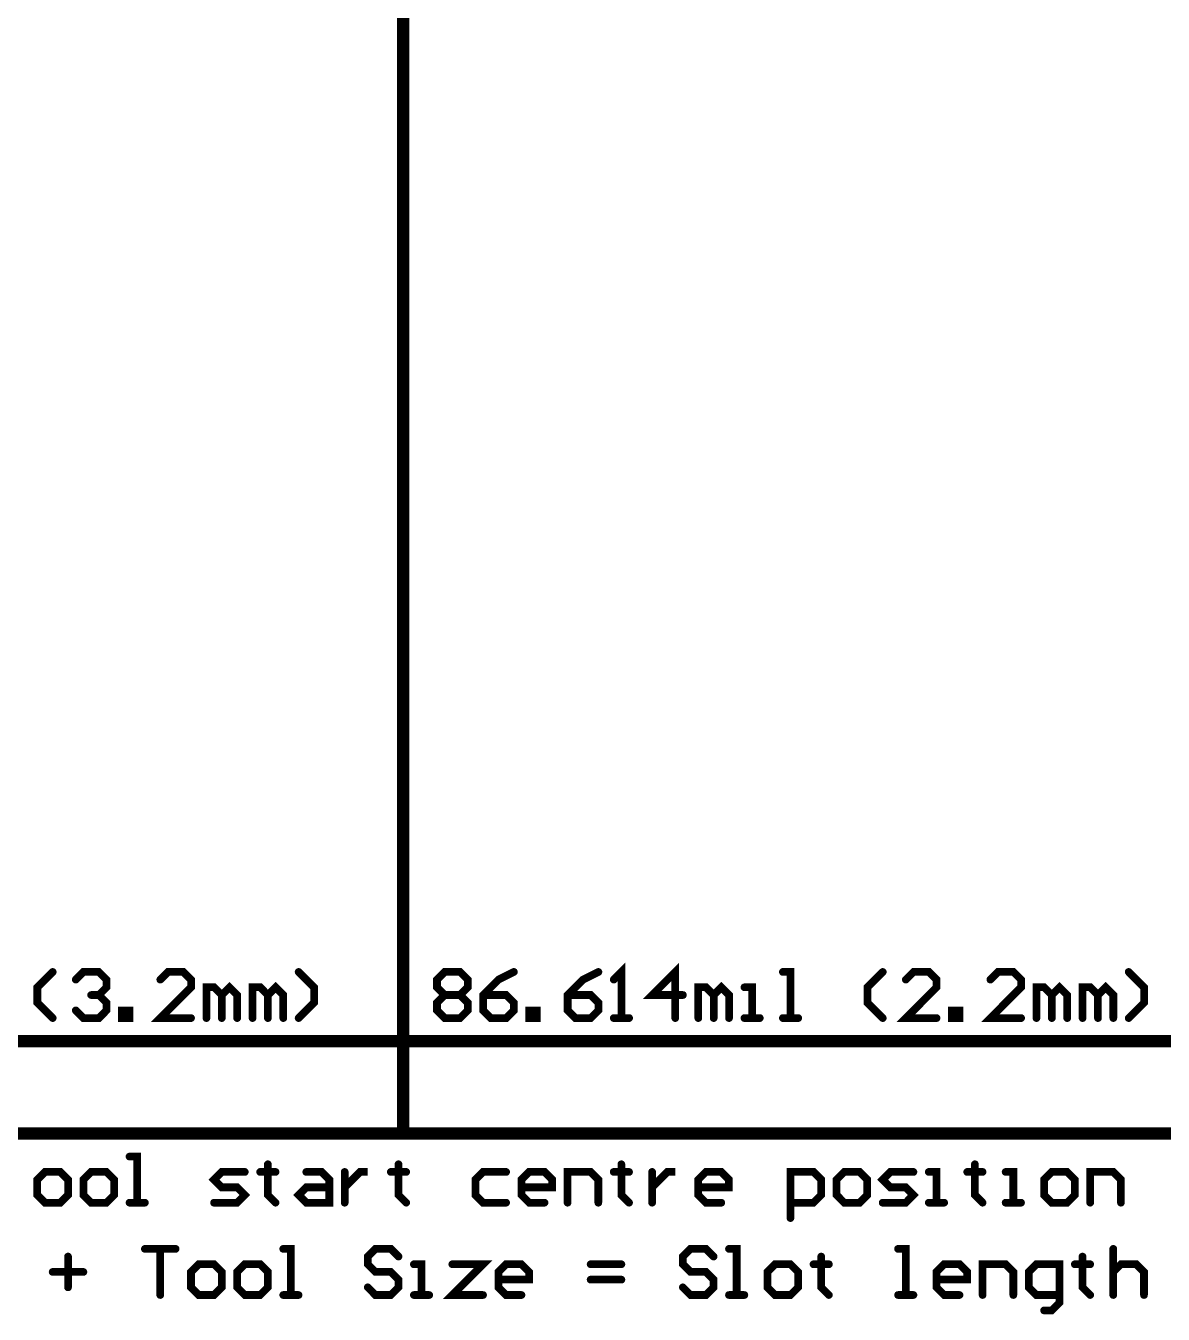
# Model space of a CAD drawing. Extents: x -9.8 to 23.3, y -7.1 to 14.3.
# Drawn here: x 15.038 to 16.518, y -0.155 to 1.52 of the extents above; entities that cross this region are included whole.
import ezdxf

# ---------------------------------------------------------------- set-up
doc = ezdxf.new("R2010")
doc.units = 0
doc.layers.add('2D_LINE_00', color=1, linetype='CONTINUOUS')

# ---------------------------------------------------------------- blocks, each defined once
blk = doc.blocks.new('SMOOTH_0$01')
at = {"const_width": 0.005}
blk.add_lwpolyline([(-0.0025, 0, 1), (0.0025, 0, 1)], format="xyb", close=True, dxfattribs=at)
blk = doc.blocks.new('DRAWING_3029')
at = {"layer": '2D_LINE_00', "const_width": 0.01}
blk.add_lwpolyline([(0, 0), (-0.02, 0.01999), (-0.02, 0.03999), (0, 0.05998)], dxfattribs=at)
at = {"layer": '2D_LINE_00'}
for p in [(0, 0.05998), (-0.02, 0.03999), (-0.02, 0.01999), (0, 0)]:
    blk.add_blockref('SMOOTH_0$01', p, dxfattribs=at)
blk = doc.blocks.new('DRAWING_3030')
at = {"layer": '2D_LINE_00', "const_width": 0.01}
blk.add_lwpolyline([(0, 0), (0.00999, 0.01), (0.02999, 0.01), (0.03998, 0), (0.03998, -0.00999), (0.02999, -0.01999), (0.01999, -0.01999), (0.02999, -0.01999), (0.03998, -0.02999), (0.03998, -0.03998), (0.02999, -0.04998), (0.00999, -0.04998), (0, -0.03998)], dxfattribs=at)
at = {"layer": '2D_LINE_00'}
for p in [(0, 0), (0.00999, 0.01), (0.02999, 0.01), (0.03998, 0), (0.01999, -0.01999), (0.02999, -0.01999), (0.02999, -0.01999), (0.03998, -0.00999), (0.03998, -0.02999), (0, -0.03998), (0.00999, -0.04998), (0.02999, -0.04998), (0.03998, -0.03998)]:
    blk.add_blockref('SMOOTH_0$01', p, dxfattribs=at)
blk = doc.blocks.new('DRAWING_3031')
at = {"layer": '2D_LINE_00', "const_width": 0.01}
blk.add_lwpolyline([(0, 0), (0, 0.01), (0.00999, 0.01), (0.00999, 0), (0, 0)], dxfattribs=at)
at = {"layer": '2D_LINE_00'}
for p in [(0, 0.01), (0, 0), (0, 0), (0.00999, 0.01), (0.00999, 0)]:
    blk.add_blockref('SMOOTH_0$01', p, dxfattribs=at)
blk = doc.blocks.new('DRAWING_3032')
at = {"layer": '2D_LINE_00', "const_width": 0.01}
blk.add_lwpolyline([(0, 0), (-0.03999, 0), (0, 0.03999), (0, 0.04998), (-0.01, 0.05998), (-0.02999, 0.05998), (-0.03999, 0.04998)], dxfattribs=at)
at = {"layer": '2D_LINE_00'}
for p in [(-0.03999, 0.04998), (-0.02999, 0.05998), (-0.01, 0.05998), (0, 0.04998), (0, 0.03999), (-0.03999, 0), (0, 0)]:
    blk.add_blockref('SMOOTH_0$01', p, dxfattribs=at)
blk = doc.blocks.new('DRAWING_3033')
at = {"layer": '2D_LINE_00', "const_width": 0.01}
blk.add_lwpolyline([(0, 0), (0, 0.03999), (0.01, 0.03999), (0.01999, 0.02999), (0.01999, 0), (0.01999, 0.02999), (0.02999, 0.03999), (0.03999, 0.02999), (0.03999, 0)], dxfattribs=at)
at = {"layer": '2D_LINE_00'}
for p in [(0, 0.03999), (0.01, 0.03999), (0.01999, 0.02999), (0.01999, 0.02999), (0.02999, 0.03999), (0.03999, 0.02999), (0, 0), (0.01999, 0), (0.03999, 0)]:
    blk.add_blockref('SMOOTH_0$01', p, dxfattribs=at)
blk = doc.blocks.new('DRAWING_3034')
at = {"layer": '2D_LINE_00', "const_width": 0.01}
blk.add_lwpolyline([(0, 0), (0, 0.03999), (0.01, 0.03999), (0.02, 0.02999), (0.02, 0), (0.02, 0.02999), (0.02999, 0.03999), (0.03999, 0.02999), (0.03999, 0)], dxfattribs=at)
at = {"layer": '2D_LINE_00'}
for p in [(0, 0.03999), (0.01, 0.03999), (0.02, 0.02999), (0.02, 0.02999), (0.02999, 0.03999), (0.03999, 0.02999), (0, 0), (0.02, 0), (0.03999, 0)]:
    blk.add_blockref('SMOOTH_0$01', p, dxfattribs=at)
blk = doc.blocks.new('DRAWING_3035')
at = {"layer": '2D_LINE_00', "const_width": 0.01}
blk.add_lwpolyline([(0, 0), (0.02, 0.01999), (0.02, 0.03999), (0, 0.05998)], dxfattribs=at)
at = {"layer": '2D_LINE_00'}
for p in [(0, 0.05998), (0.02, 0.03999), (0.02, 0.01999), (0, 0)]:
    blk.add_blockref('SMOOTH_0$01', p, dxfattribs=at)
blk = doc.blocks.new('DRAWING_3036')
at = {"layer": '2D_LINE_00', "const_width": 0.01}
blk.add_lwpolyline([(0, 0), (0.01, 0.01), (0.02999, 0.01), (0.03999, 0), (0.03999, -0.00999), (0.02999, -0.01999), (0.03999, -0.02999), (0.03999, -0.03998), (0.02999, -0.04998), (0.01, -0.04998), (0, -0.03998), (0, -0.02999), (0.01, -0.01999), (0, -0.00999), (0, 0)], dxfattribs=at)
at = {"layer": '2D_LINE_00'}
for p in [(0, 0), (0, 0), (0.01, 0.01), (0.02999, 0.01), (0.03999, 0), (0, -0.00999), (0.01, -0.01999), (0.02999, -0.01999), (0.03999, -0.00999), (0, -0.02999), (0.03999, -0.02999), (0, -0.03998), (0.01, -0.04998), (0.02999, -0.04998), (0.03999, -0.03998)]:
    blk.add_blockref('SMOOTH_0$01', p, dxfattribs=at)
blk = doc.blocks.new('DRAWING_3037')
at = {"layer": '2D_LINE_00', "const_width": 0.01}
blk.add_lwpolyline([(0, 0), (0.01999, 0)], dxfattribs=at)
at = {"layer": '2D_LINE_00'}
for p in [(0, 0), (0.01999, 0)]:
    blk.add_blockref('SMOOTH_0$01', p, dxfattribs=at)
blk = doc.blocks.new('DRAWING_3038')
at = {"layer": '2D_LINE_00', "const_width": 0.01}
blk.add_lwpolyline([(0, 0), (-0.01999, -0.01), (-0.03999, -0.02999), (-0.03999, -0.04998), (-0.02999, -0.05998), (-0.01, -0.05998), (0, -0.04998), (0, -0.03999), (-0.01, -0.02999), (-0.03999, -0.02999)], dxfattribs=at)
at = {"layer": '2D_LINE_00'}
for p in [(0, 0), (-0.01999, -0.01), (-0.03999, -0.02999), (-0.03999, -0.02999), (-0.01, -0.02999), (-0.03999, -0.04998), (0, -0.03999), (0, -0.04998), (-0.02999, -0.05998), (-0.01, -0.05998)]:
    blk.add_blockref('SMOOTH_0$01', p, dxfattribs=at)
blk = doc.blocks.new('DRAWING_3039')
at = {"layer": '2D_LINE_00', "const_width": 0.01}
blk.add_lwpolyline([(0, 0), (0, 0.01), (0.01, 0.01), (0.01, 0), (0, 0)], dxfattribs=at)
at = {"layer": '2D_LINE_00'}
for p in [(0, 0.01), (0, 0), (0, 0), (0.01, 0.01), (0.01, 0)]:
    blk.add_blockref('SMOOTH_0$01', p, dxfattribs=at)
blk = doc.blocks.new('DRAWING_3040')
at = {"layer": '2D_LINE_00', "const_width": 0.01}
blk.add_lwpolyline([(0, 0), (-0.02, -0.01), (-0.03999, -0.02999), (-0.03999, -0.04998), (-0.03, -0.05998), (-0.01, -0.05998), (0, -0.04998), (0, -0.03999), (-0.01, -0.02999), (-0.03999, -0.02999)], dxfattribs=at)
at = {"layer": '2D_LINE_00'}
for p in [(0, 0), (-0.02, -0.01), (-0.03999, -0.02999), (-0.03999, -0.02999), (-0.01, -0.02999), (-0.03999, -0.04998), (0, -0.03999), (0, -0.04998), (-0.03, -0.05998), (-0.01, -0.05998)]:
    blk.add_blockref('SMOOTH_0$01', p, dxfattribs=at)
blk = doc.blocks.new('DRAWING_3041')
at = {"layer": '2D_LINE_00', "const_width": 0.01}
blk.add_lwpolyline([(0, 0), (0.01999, 0), (0.01, 0), (0.01, 0.05998), (0, 0.04998)], dxfattribs=at)
at = {"layer": '2D_LINE_00'}
for p in [(0, 0.04998), (0.01, 0.05998), (0, 0), (0.01, 0), (0.01999, 0)]:
    blk.add_blockref('SMOOTH_0$01', p, dxfattribs=at)
blk = doc.blocks.new('DRAWING_3042')
at = {"layer": '2D_LINE_00', "const_width": 0.01}
blk.add_lwpolyline([(0, 0), (0, 0.05998), (-0.02999, 0.02999), (0.01, 0.02999)], dxfattribs=at)
at = {"layer": '2D_LINE_00'}
for p in [(0, 0.05998), (-0.02999, 0.02999), (0.01, 0.02999), (0, 0)]:
    blk.add_blockref('SMOOTH_0$01', p, dxfattribs=at)
blk = doc.blocks.new('DRAWING_3043')
at = {"layer": '2D_LINE_00', "const_width": 0.01}
blk.add_lwpolyline([(0, 0), (0, 0.03999), (0.01, 0.03999), (0.02, 0.02999), (0.02, 0), (0.02, 0.02999), (0.02999, 0.03999), (0.03999, 0.02999), (0.03999, 0)], dxfattribs=at)
at = {"layer": '2D_LINE_00'}
for p in [(0, 0.03999), (0.01, 0.03999), (0.02, 0.02999), (0.02, 0.02999), (0.02999, 0.03999), (0.03999, 0.02999), (0, 0), (0.02, 0), (0.03999, 0)]:
    blk.add_blockref('SMOOTH_0$01', p, dxfattribs=at)
blk = doc.blocks.new('DRAWING_3044')
at = {"layer": '2D_LINE_00', "const_width": 0.01}
blk.add_lwpolyline([(0, 0), (0.02, 0), (0.01, 0), (0.01, 0.03999), (0, 0.03999)], dxfattribs=at)
at = {"layer": '2D_LINE_00'}
for p in [(0, 0.03999), (0.01, 0.03999), (0, 0), (0.01, 0), (0.02, 0)]:
    blk.add_blockref('SMOOTH_0$01', p, dxfattribs=at)
blk = doc.blocks.new('DRAWING_3045')
at = {"layer": '2D_LINE_00', "const_width": 0.01}
blk.add_lwpolyline([(0, 0), (0.01999, 0), (0.01, 0), (0.01, 0.05998), (0, 0.05998)], dxfattribs=at)
at = {"layer": '2D_LINE_00'}
for p in [(0, 0.05998), (0.01, 0.05998), (0, 0), (0.01, 0), (0.01999, 0)]:
    blk.add_blockref('SMOOTH_0$01', p, dxfattribs=at)
blk = doc.blocks.new('DRAWING_3046')
at = {"layer": '2D_LINE_00', "const_width": 0.01}
blk.add_lwpolyline([(0, 0), (-0.02, 0.01999), (-0.02, 0.03999), (0, 0.05998)], dxfattribs=at)
at = {"layer": '2D_LINE_00'}
for p in [(0, 0.05998), (-0.02, 0.03999), (-0.02, 0.01999), (0, 0)]:
    blk.add_blockref('SMOOTH_0$01', p, dxfattribs=at)
blk = doc.blocks.new('DRAWING_3047')
at = {"layer": '2D_LINE_00', "const_width": 0.01}
blk.add_lwpolyline([(0, 0), (-0.03998, 0), (0, 0.03999), (0, 0.04998), (-0.00999, 0.05998), (-0.02999, 0.05998), (-0.03998, 0.04998)], dxfattribs=at)
at = {"layer": '2D_LINE_00'}
for p in [(-0.03998, 0.04998), (-0.02999, 0.05998), (-0.00999, 0.05998), (0, 0.04998), (0, 0.03999), (-0.03998, 0), (0, 0)]:
    blk.add_blockref('SMOOTH_0$01', p, dxfattribs=at)
blk = doc.blocks.new('DRAWING_3048')
at = {"layer": '2D_LINE_00', "const_width": 0.01}
blk.add_lwpolyline([(0, 0), (0, 0.01), (0.00999, 0.01), (0.00999, 0), (0, 0)], dxfattribs=at)
at = {"layer": '2D_LINE_00'}
for p in [(0, 0.01), (0, 0), (0, 0), (0.00999, 0.01), (0.00999, 0)]:
    blk.add_blockref('SMOOTH_0$01', p, dxfattribs=at)
blk = doc.blocks.new('DRAWING_3049')
at = {"layer": '2D_LINE_00', "const_width": 0.01}
blk.add_lwpolyline([(0, 0), (-0.03999, 0), (0, 0.03999), (0, 0.04998), (-0.01, 0.05998), (-0.02999, 0.05998), (-0.03999, 0.04998)], dxfattribs=at)
at = {"layer": '2D_LINE_00'}
for p in [(-0.03999, 0.04998), (-0.02999, 0.05998), (-0.01, 0.05998), (0, 0.04998), (0, 0.03999), (-0.03999, 0), (0, 0)]:
    blk.add_blockref('SMOOTH_0$01', p, dxfattribs=at)
blk = doc.blocks.new('DRAWING_3050')
at = {"layer": '2D_LINE_00', "const_width": 0.01}
blk.add_lwpolyline([(0, 0), (0, 0.03999), (0.01, 0.03999), (0.01999, 0.02999), (0.01999, 0), (0.01999, 0.02999), (0.02999, 0.03999), (0.03999, 0.02999), (0.03999, 0)], dxfattribs=at)
at = {"layer": '2D_LINE_00'}
for p in [(0, 0.03999), (0.01, 0.03999), (0.01999, 0.02999), (0.01999, 0.02999), (0.02999, 0.03999), (0.03999, 0.02999), (0, 0), (0.01999, 0), (0.03999, 0)]:
    blk.add_blockref('SMOOTH_0$01', p, dxfattribs=at)
blk = doc.blocks.new('DRAWING_3051')
at = {"layer": '2D_LINE_00', "const_width": 0.01}
blk.add_lwpolyline([(0, 0), (0, 0.03999), (0.01, 0.03999), (0.02, 0.02999), (0.02, 0), (0.02, 0.02999), (0.02999, 0.03999), (0.03999, 0.02999), (0.03999, 0)], dxfattribs=at)
at = {"layer": '2D_LINE_00'}
for p in [(0, 0.03999), (0.01, 0.03999), (0.02, 0.02999), (0.02, 0.02999), (0.02999, 0.03999), (0.03999, 0.02999), (0, 0), (0.02, 0), (0.03999, 0)]:
    blk.add_blockref('SMOOTH_0$01', p, dxfattribs=at)
blk = doc.blocks.new('DRAWING_3052')
at = {"layer": '2D_LINE_00', "const_width": 0.01}
blk.add_lwpolyline([(0, 0), (0.02, 0.01999), (0.02, 0.03999), (0, 0.05998)], dxfattribs=at)
at = {"layer": '2D_LINE_00'}
for p in [(0, 0.05998), (0.02, 0.03999), (0.02, 0.01999), (0, 0)]:
    blk.add_blockref('SMOOTH_0$01', p, dxfattribs=at)
blk = doc.blocks.new('DRAWING_3085')
at = {"layer": '2D_LINE_00', "const_width": 0.01}
blk.add_lwpolyline([(0, 0), (0.01999, 0), (0.02999, 0.01), (0.02999, 0.02999), (0.01999, 0.03999), (0, 0.03999), (-0.01, 0.02999), (-0.01, 0.01), (0, 0)], dxfattribs=at)
at = {"layer": '2D_LINE_00'}
for p in [(-0.01, 0.02999), (0, 0.03999), (0.01999, 0.03999), (0.02999, 0.02999), (-0.01, 0.01), (0, 0), (0, 0), (0.01999, 0), (0.02999, 0.01)]:
    blk.add_blockref('SMOOTH_0$01', p, dxfattribs=at)
blk = doc.blocks.new('DRAWING_3086')
at = {"layer": '2D_LINE_00', "const_width": 0.01}
blk.add_lwpolyline([(0, 0), (0.01999, 0), (0.02999, 0.01), (0.02999, 0.02999), (0.01999, 0.03999), (0, 0.03999), (-0.01, 0.02999), (-0.01, 0.01), (0, 0)], dxfattribs=at)
at = {"layer": '2D_LINE_00'}
for p in [(-0.01, 0.02999), (0, 0.03999), (0.01999, 0.03999), (0.02999, 0.02999), (-0.01, 0.01), (0, 0), (0, 0), (0.01999, 0), (0.02999, 0.01)]:
    blk.add_blockref('SMOOTH_0$01', p, dxfattribs=at)
blk = doc.blocks.new('DRAWING_3087')
at = {"layer": '2D_LINE_00', "const_width": 0.01}
blk.add_lwpolyline([(0, 0), (0.02, 0), (0.01, 0), (0.01, 0.05998), (0, 0.05998)], dxfattribs=at)
at = {"layer": '2D_LINE_00'}
for p in [(0, 0.05998), (0.01, 0.05998), (0, 0), (0.01, 0), (0.02, 0)]:
    blk.add_blockref('SMOOTH_0$01', p, dxfattribs=at)
blk = doc.blocks.new('DRAWING_3088')
at = {"layer": '2D_LINE_00', "const_width": 0.01}
blk.add_lwpolyline([(0, 0), (0.02999, 0), (0.03999, 0.01), (0.02999, 0.01999), (0.00999, 0.01999), (0, 0.02999), (0.00999, 0.03999), (0.03999, 0.03999)], dxfattribs=at)
at = {"layer": '2D_LINE_00'}
for p in [(0, 0.02999), (0.00999, 0.03999), (0.03999, 0.03999), (0.00999, 0.01999), (0.02999, 0.01999), (0, 0), (0.02999, 0), (0.03999, 0.01)]:
    blk.add_blockref('SMOOTH_0$01', p, dxfattribs=at)
blk = doc.blocks.new('DRAWING_3089')
at = {"layer": '2D_LINE_00', "const_width": 0.01}
blk.add_lwpolyline([(0, 0), (0, -0.00999), (-0.01, -0.00999), (0.00999, -0.00999), (0, -0.00999), (0, -0.03998), (0.00999, -0.04998)], dxfattribs=at)
at = {"layer": '2D_LINE_00'}
for p in [(0, 0), (-0.01, -0.00999), (0, -0.00999), (0, -0.00999), (0.00999, -0.00999), (0, -0.03998), (0.00999, -0.04998)]:
    blk.add_blockref('SMOOTH_0$01', p, dxfattribs=at)
blk = doc.blocks.new('DRAWING_3090')
at = {"layer": '2D_LINE_00', "const_width": 0.01}
blk.add_lwpolyline([(0, 0), (0.01999, 0), (0.02999, -0.01), (0.02999, -0.03999), (0, -0.03999), (-0.01, -0.02999), (0, -0.02), (0.02999, -0.02)], dxfattribs=at)
at = {"layer": '2D_LINE_00'}
for p in [(0, 0), (0.01999, 0), (0, -0.02), (0.02999, -0.01), (0.02999, -0.02), (-0.01, -0.02999), (0, -0.03999), (0.02999, -0.03999)]:
    blk.add_blockref('SMOOTH_0$01', p, dxfattribs=at)
blk = doc.blocks.new('DRAWING_3091')
at = {"layer": '2D_LINE_00', "const_width": 0.01}
blk.add_lwpolyline([(0, 0), (0, -0.03999), (0, -0.02), (0.01, -0.01), (0.02, 0), (0.02999, 0)], dxfattribs=at)
at = {"layer": '2D_LINE_00'}
for p in [(0, 0), (0, -0.02), (0.01, -0.01), (0, -0.03999)]:
    blk.add_blockref('SMOOTH_0$01', p, dxfattribs=at)
blk = doc.blocks.new('DRAWING_3092')
at = {"layer": '2D_LINE_00', "const_width": 0.01}
blk.add_lwpolyline([(0, 0), (0, -0.00999), (-0.01, -0.00999), (0.01, -0.00999), (0, -0.00999), (0, -0.03998), (0.01, -0.04998)], dxfattribs=at)
at = {"layer": '2D_LINE_00'}
for p in [(0, 0), (-0.01, -0.00999), (0, -0.00999), (0, -0.00999), (0.01, -0.00999), (0, -0.03998), (0.01, -0.04998)]:
    blk.add_blockref('SMOOTH_0$01', p, dxfattribs=at)
blk = doc.blocks.new('DRAWING_3093')
at = {"layer": '2D_LINE_00', "const_width": 0.01}
blk.add_lwpolyline([(0, 0), (-0.02999, 0), (-0.03999, -0.01), (-0.03999, -0.02999), (-0.02999, -0.03999), (0, -0.03999)], dxfattribs=at)
at = {"layer": '2D_LINE_00'}
for p in [(-0.02999, 0), (0, 0), (-0.03999, -0.01), (-0.03999, -0.02999), (-0.02999, -0.03999), (0, -0.03999)]:
    blk.add_blockref('SMOOTH_0$01', p, dxfattribs=at)
blk = doc.blocks.new('DRAWING_3094')
at = {"layer": '2D_LINE_00', "const_width": 0.01}
blk.add_lwpolyline([(0, 0), (-0.01999, 0), (-0.02999, 0.01), (-0.02999, 0.02999), (-0.01999, 0.03999), (0, 0.03999), (0.01, 0.02999), (0.01, 0.01999), (-0.02999, 0.01999)], dxfattribs=at)
at = {"layer": '2D_LINE_00'}
for p in [(-0.02999, 0.02999), (-0.01999, 0.03999), (0, 0.03999), (0.01, 0.02999), (-0.02999, 0.01999), (0.01, 0.01999), (-0.02999, 0.01), (-0.01999, 0), (0, 0)]:
    blk.add_blockref('SMOOTH_0$01', p, dxfattribs=at)
blk = doc.blocks.new('DRAWING_3095')
at = {"layer": '2D_LINE_00', "const_width": 0.01}
blk.add_lwpolyline([(0, 0), (0, 0.03999), (0.02999, 0.03999), (0.03999, 0.02999), (0.03999, 0)], dxfattribs=at)
at = {"layer": '2D_LINE_00'}
for p in [(0, 0.03999), (0.02999, 0.03999), (0.03999, 0.02999), (0, 0), (0.03999, 0)]:
    blk.add_blockref('SMOOTH_0$01', p, dxfattribs=at)
blk = doc.blocks.new('DRAWING_3096')
at = {"layer": '2D_LINE_00', "const_width": 0.01}
blk.add_lwpolyline([(0, 0), (0, -0.00999), (-0.01, -0.00999), (0.00999, -0.00999), (0, -0.00999), (0, -0.03998), (0.00999, -0.04998)], dxfattribs=at)
at = {"layer": '2D_LINE_00'}
for p in [(0, 0), (-0.01, -0.00999), (0, -0.00999), (0, -0.00999), (0.00999, -0.00999), (0, -0.03998), (0.00999, -0.04998)]:
    blk.add_blockref('SMOOTH_0$01', p, dxfattribs=at)
blk = doc.blocks.new('DRAWING_3097')
at = {"layer": '2D_LINE_00', "const_width": 0.01}
blk.add_lwpolyline([(0, 0), (0, -0.03999), (0, -0.02), (0.01, -0.01), (0.02, 0), (0.03, 0)], dxfattribs=at)
at = {"layer": '2D_LINE_00'}
for p in [(0, 0), (0, -0.02), (0.01, -0.01), (0, -0.03999)]:
    blk.add_blockref('SMOOTH_0$01', p, dxfattribs=at)
blk = doc.blocks.new('DRAWING_3098')
at = {"layer": '2D_LINE_00', "const_width": 0.01}
blk.add_lwpolyline([(0, 0), (-0.01999, 0), (-0.02998, 0.01), (-0.02998, 0.02999), (-0.01999, 0.03999), (0, 0.03999), (0.01, 0.02999), (0.01, 0.01999), (-0.02998, 0.01999)], dxfattribs=at)
at = {"layer": '2D_LINE_00'}
for p in [(-0.02998, 0.02999), (-0.01999, 0.03999), (0, 0.03999), (0.01, 0.02999), (-0.02998, 0.01999), (0.01, 0.01999), (-0.02998, 0.01), (-0.01999, 0), (0, 0)]:
    blk.add_blockref('SMOOTH_0$01', p, dxfattribs=at)
blk = doc.blocks.new('DRAWING_3099')
at = {"layer": '2D_LINE_00', "const_width": 0.01}
blk.add_lwpolyline([(0, 0), (0, 0.05998), (0.02999, 0.05998), (0.03998, 0.04998), (0.03998, 0.02999), (0.02999, 0.01999), (0, 0.01999)], dxfattribs=at)
at = {"layer": '2D_LINE_00'}
for p in [(0, 0.05998), (0.02999, 0.05998), (0.03998, 0.04998), (0.03998, 0.02999), (0, 0.01999), (0.02999, 0.01999), (0, 0)]:
    blk.add_blockref('SMOOTH_0$01', p, dxfattribs=at)
blk = doc.blocks.new('DRAWING_3100')
at = {"layer": '2D_LINE_00', "const_width": 0.01}
blk.add_lwpolyline([(0, 0), (0.02, 0), (0.02999, 0.01), (0.02999, 0.02999), (0.02, 0.03999), (0, 0.03999), (-0.00999, 0.02999), (-0.00999, 0.01), (0, 0)], dxfattribs=at)
at = {"layer": '2D_LINE_00'}
for p in [(-0.00999, 0.02999), (0, 0.03999), (0.02, 0.03999), (0.02999, 0.02999), (-0.00999, 0.01), (0, 0), (0, 0), (0.02, 0), (0.02999, 0.01)]:
    blk.add_blockref('SMOOTH_0$01', p, dxfattribs=at)
blk = doc.blocks.new('DRAWING_3101')
at = {"layer": '2D_LINE_00', "const_width": 0.01}
blk.add_lwpolyline([(0, 0), (0.02999, 0), (0.03998, 0.01), (0.02999, 0.01999), (0.00999, 0.01999), (0, 0.02999), (0.00999, 0.03999), (0.03998, 0.03999)], dxfattribs=at)
at = {"layer": '2D_LINE_00'}
for p in [(0, 0.02999), (0.00999, 0.03999), (0.03998, 0.03999), (0.00999, 0.01999), (0.02999, 0.01999), (0, 0), (0.02999, 0), (0.03998, 0.01)]:
    blk.add_blockref('SMOOTH_0$01', p, dxfattribs=at)
blk = doc.blocks.new('DRAWING_3102')
at = {"layer": '2D_LINE_00', "const_width": 0.01}
blk.add_lwpolyline([(0, 0), (0.01999, 0), (0.00999, 0), (0.00999, 0.03999), (0, 0.03999)], dxfattribs=at)
at = {"layer": '2D_LINE_00'}
for p in [(0, 0.03999), (0.00999, 0.03999), (0, 0), (0.00999, 0), (0.01999, 0)]:
    blk.add_blockref('SMOOTH_0$01', p, dxfattribs=at)
blk = doc.blocks.new('DRAWING_3103')
at = {"layer": '2D_LINE_00', "const_width": 0.01}
blk.add_lwpolyline([(0, 0), (0, -0.00999), (-0.01, -0.00999), (0.01, -0.00999), (0, -0.00999), (0, -0.03998), (0.01, -0.04998)], dxfattribs=at)
at = {"layer": '2D_LINE_00'}
for p in [(0, 0), (-0.01, -0.00999), (0, -0.00999), (0, -0.00999), (0.01, -0.00999), (0, -0.03998), (0.01, -0.04998)]:
    blk.add_blockref('SMOOTH_0$01', p, dxfattribs=at)
blk = doc.blocks.new('DRAWING_3104')
at = {"layer": '2D_LINE_00', "const_width": 0.01}
blk.add_lwpolyline([(0, 0), (0.02, 0), (0.01, 0), (0.01, 0.03999), (0, 0.03999)], dxfattribs=at)
at = {"layer": '2D_LINE_00'}
for p in [(0, 0.03999), (0.01, 0.03999), (0, 0), (0.01, 0), (0.02, 0)]:
    blk.add_blockref('SMOOTH_0$01', p, dxfattribs=at)
blk = doc.blocks.new('DRAWING_3105')
at = {"layer": '2D_LINE_00', "const_width": 0.01}
blk.add_lwpolyline([(0, 0), (0.01999, 0), (0.02999, 0.01), (0.02999, 0.02999), (0.01999, 0.03999), (0, 0.03999), (-0.01, 0.02999), (-0.01, 0.01), (0, 0)], dxfattribs=at)
at = {"layer": '2D_LINE_00'}
for p in [(-0.01, 0.02999), (0, 0.03999), (0.01999, 0.03999), (0.02999, 0.02999), (-0.01, 0.01), (0, 0), (0, 0), (0.01999, 0), (0.02999, 0.01)]:
    blk.add_blockref('SMOOTH_0$01', p, dxfattribs=at)
blk = doc.blocks.new('DRAWING_3106')
at = {"layer": '2D_LINE_00', "const_width": 0.01}
blk.add_lwpolyline([(0, 0), (0, 0.03999), (0.02999, 0.03999), (0.03999, 0.02999), (0.03999, 0)], dxfattribs=at)
at = {"layer": '2D_LINE_00'}
for p in [(0, 0.03999), (0.02999, 0.03999), (0.03999, 0.02999), (0, 0), (0.03999, 0)]:
    blk.add_blockref('SMOOTH_0$01', p, dxfattribs=at)
blk = doc.blocks.new('DRAWING_3148')
at = {"layer": '2D_LINE_00', "const_width": 0.01}
blk.add_lwpolyline([(0, 0), (0.03998, 0)], dxfattribs=at)
at = {"layer": '2D_LINE_00'}
for p in [(0, 0), (0.03998, 0)]:
    blk.add_blockref('SMOOTH_0$01', p, dxfattribs=at)
blk = doc.blocks.new('DRAWING_3149')
at = {"layer": '2D_LINE_00', "const_width": 0.01}
blk.add_lwpolyline([(0, 0), (0, -0.03998)], dxfattribs=at)
at = {"layer": '2D_LINE_00'}
for p in [(0, 0), (0, -0.03998)]:
    blk.add_blockref('SMOOTH_0$01', p, dxfattribs=at)
blk = doc.blocks.new('DRAWING_3150')
at = {"layer": '2D_LINE_00', "const_width": 0.01}
blk.add_lwpolyline([(0, 0), (0.03999, 0), (0.01999, 0), (0.01999, -0.05998)], dxfattribs=at)
at = {"layer": '2D_LINE_00'}
for p in [(0, 0), (0.01999, 0), (0.03999, 0), (0.01999, -0.05998)]:
    blk.add_blockref('SMOOTH_0$01', p, dxfattribs=at)
blk = doc.blocks.new('DRAWING_3151')
at = {"layer": '2D_LINE_00', "const_width": 0.01}
blk.add_lwpolyline([(0, 0), (0.02, 0), (0.03, 0.01), (0.03, 0.02999), (0.02, 0.03999), (0, 0.03999), (-0.00999, 0.02999), (-0.00999, 0.01), (0, 0)], dxfattribs=at)
at = {"layer": '2D_LINE_00'}
for p in [(-0.00999, 0.02999), (0, 0.03999), (0.02, 0.03999), (0.03, 0.02999), (-0.00999, 0.01), (0, 0), (0, 0), (0.02, 0), (0.03, 0.01)]:
    blk.add_blockref('SMOOTH_0$01', p, dxfattribs=at)
blk = doc.blocks.new('DRAWING_3152')
at = {"layer": '2D_LINE_00', "const_width": 0.01}
blk.add_lwpolyline([(0, 0), (0.01999, 0), (0.02999, 0.01), (0.02999, 0.02999), (0.01999, 0.03999), (0, 0.03999), (-0.01, 0.02999), (-0.01, 0.01), (0, 0)], dxfattribs=at)
at = {"layer": '2D_LINE_00'}
for p in [(-0.01, 0.02999), (0, 0.03999), (0.01999, 0.03999), (0.02999, 0.02999), (-0.01, 0.01), (0, 0), (0, 0), (0.01999, 0), (0.02999, 0.01)]:
    blk.add_blockref('SMOOTH_0$01', p, dxfattribs=at)
blk = doc.blocks.new('DRAWING_3153')
at = {"layer": '2D_LINE_00', "const_width": 0.01}
blk.add_lwpolyline([(0, 0), (0.01999, 0), (0.01, 0), (0.01, 0.05998), (0, 0.05998)], dxfattribs=at)
at = {"layer": '2D_LINE_00'}
for p in [(0, 0.05998), (0.01, 0.05998), (0, 0), (0.01, 0), (0.01999, 0)]:
    blk.add_blockref('SMOOTH_0$01', p, dxfattribs=at)
blk = doc.blocks.new('DRAWING_3154')
at = {"layer": '2D_LINE_00', "const_width": 0.01}
blk.add_lwpolyline([(0, 0), (-0.01, 0.01), (-0.02999, 0.01), (-0.03999, 0), (-0.03999, -0.00999), (-0.02999, -0.01999), (-0.01, -0.01999), (0, -0.02999), (0, -0.03998), (-0.01, -0.04998), (-0.02999, -0.04998), (-0.03999, -0.03998)], dxfattribs=at)
at = {"layer": '2D_LINE_00'}
for p in [(-0.03999, 0), (-0.02999, 0.01), (-0.01, 0.01), (0, 0), (-0.03999, -0.00999), (-0.02999, -0.01999), (-0.01, -0.01999), (0, -0.02999), (-0.03999, -0.03998), (-0.02999, -0.04998), (-0.01, -0.04998), (0, -0.03998)]:
    blk.add_blockref('SMOOTH_0$01', p, dxfattribs=at)
blk = doc.blocks.new('DRAWING_3155')
at = {"layer": '2D_LINE_00', "const_width": 0.01}
blk.add_lwpolyline([(0, 0), (0.02, 0), (0.01, 0), (0.01, 0.03999), (0, 0.03999)], dxfattribs=at)
at = {"layer": '2D_LINE_00'}
for p in [(0, 0.03999), (0.01, 0.03999), (0, 0), (0.01, 0), (0.02, 0)]:
    blk.add_blockref('SMOOTH_0$01', p, dxfattribs=at)
blk = doc.blocks.new('DRAWING_3156')
at = {"layer": '2D_LINE_00', "const_width": 0.01}
blk.add_lwpolyline([(0, 0), (0.03999, 0), (0, -0.03999), (0.03999, -0.03999)], dxfattribs=at)
at = {"layer": '2D_LINE_00'}
for p in [(0, 0), (0.03999, 0), (0, -0.03999), (0.03999, -0.03999)]:
    blk.add_blockref('SMOOTH_0$01', p, dxfattribs=at)
blk = doc.blocks.new('DRAWING_3157')
at = {"layer": '2D_LINE_00', "const_width": 0.01}
blk.add_lwpolyline([(0, 0), (-0.01999, 0), (-0.02999, 0.01), (-0.02999, 0.02999), (-0.01999, 0.03999), (0, 0.03999), (0.01, 0.02999), (0.01, 0.01999), (-0.02999, 0.01999)], dxfattribs=at)
at = {"layer": '2D_LINE_00'}
for p in [(-0.02999, 0.02999), (-0.01999, 0.03999), (0, 0.03999), (0.01, 0.02999), (-0.02999, 0.01999), (0.01, 0.01999), (-0.02999, 0.01), (-0.01999, 0), (0, 0)]:
    blk.add_blockref('SMOOTH_0$01', p, dxfattribs=at)
blk = doc.blocks.new('DRAWING_3158')
at = {"layer": '2D_LINE_00', "const_width": 0.01}
blk.add_lwpolyline([(0, 0), (0.03999, 0)], dxfattribs=at)
at = {"layer": '2D_LINE_00'}
for p in [(0, 0), (0.03999, 0)]:
    blk.add_blockref('SMOOTH_0$01', p, dxfattribs=at)
blk = doc.blocks.new('DRAWING_3159')
at = {"layer": '2D_LINE_00', "const_width": 0.01}
blk.add_lwpolyline([(0, 0), (0.03999, 0)], dxfattribs=at)
at = {"layer": '2D_LINE_00'}
for p in [(0, 0), (0.03999, 0)]:
    blk.add_blockref('SMOOTH_0$01', p, dxfattribs=at)
blk = doc.blocks.new('DRAWING_3160')
at = {"layer": '2D_LINE_00', "const_width": 0.01}
blk.add_lwpolyline([(0, 0), (-0.01, 0.01), (-0.02999, 0.01), (-0.03999, 0), (-0.03999, -0.00999), (-0.02999, -0.01999), (-0.01, -0.01999), (0, -0.02999), (0, -0.03998), (-0.01, -0.04998), (-0.02999, -0.04998), (-0.03999, -0.03998)], dxfattribs=at)
at = {"layer": '2D_LINE_00'}
for p in [(-0.03999, 0), (-0.02999, 0.01), (-0.01, 0.01), (0, 0), (-0.03999, -0.00999), (-0.02999, -0.01999), (-0.01, -0.01999), (0, -0.02999), (-0.03999, -0.03998), (-0.02999, -0.04998), (-0.01, -0.04998), (0, -0.03998)]:
    blk.add_blockref('SMOOTH_0$01', p, dxfattribs=at)
blk = doc.blocks.new('DRAWING_3161')
at = {"layer": '2D_LINE_00', "const_width": 0.01}
blk.add_lwpolyline([(0, 0), (0.02, 0), (0.01, 0), (0.01, 0.05998), (0, 0.05998)], dxfattribs=at)
at = {"layer": '2D_LINE_00'}
for p in [(0, 0.05998), (0.01, 0.05998), (0, 0), (0.01, 0), (0.02, 0)]:
    blk.add_blockref('SMOOTH_0$01', p, dxfattribs=at)
blk = doc.blocks.new('DRAWING_3162')
at = {"layer": '2D_LINE_00', "const_width": 0.01}
blk.add_lwpolyline([(0, 0), (0.02, 0), (0.02999, 0.01), (0.02999, 0.02999), (0.02, 0.03999), (0, 0.03999), (-0.00999, 0.02999), (-0.00999, 0.01), (0, 0)], dxfattribs=at)
at = {"layer": '2D_LINE_00'}
for p in [(-0.00999, 0.02999), (0, 0.03999), (0.02, 0.03999), (0.02999, 0.02999), (-0.00999, 0.01), (0, 0), (0, 0), (0.02, 0), (0.02999, 0.01)]:
    blk.add_blockref('SMOOTH_0$01', p, dxfattribs=at)
blk = doc.blocks.new('DRAWING_3163')
at = {"layer": '2D_LINE_00', "const_width": 0.01}
blk.add_lwpolyline([(0, 0), (0, -0.00999), (-0.00999, -0.00999), (0.01, -0.00999), (0, -0.00999), (0, -0.03998), (0.01, -0.04998)], dxfattribs=at)
at = {"layer": '2D_LINE_00'}
for p in [(0, 0), (-0.00999, -0.00999), (0, -0.00999), (0, -0.00999), (0.01, -0.00999), (0, -0.03998), (0.01, -0.04998)]:
    blk.add_blockref('SMOOTH_0$01', p, dxfattribs=at)
blk = doc.blocks.new('DRAWING_3164')
at = {"layer": '2D_LINE_00', "const_width": 0.01}
blk.add_lwpolyline([(0, 0), (0.01999, 0), (0.01, 0), (0.01, 0.05998), (0, 0.05998)], dxfattribs=at)
at = {"layer": '2D_LINE_00'}
for p in [(0, 0.05998), (0.01, 0.05998), (0, 0), (0.01, 0), (0.01999, 0)]:
    blk.add_blockref('SMOOTH_0$01', p, dxfattribs=at)
blk = doc.blocks.new('DRAWING_3165')
at = {"layer": '2D_LINE_00', "const_width": 0.01}
blk.add_lwpolyline([(0, 0), (-0.01999, 0), (-0.02999, 0.01), (-0.02999, 0.02999), (-0.01999, 0.03999), (0, 0.03999), (0.01, 0.02999), (0.01, 0.01999), (-0.02999, 0.01999)], dxfattribs=at)
at = {"layer": '2D_LINE_00'}
for p in [(-0.02999, 0.02999), (-0.01999, 0.03999), (0, 0.03999), (0.01, 0.02999), (-0.02999, 0.01999), (0.01, 0.01999), (-0.02999, 0.01), (-0.01999, 0), (0, 0)]:
    blk.add_blockref('SMOOTH_0$01', p, dxfattribs=at)
blk = doc.blocks.new('DRAWING_3166')
at = {"layer": '2D_LINE_00', "const_width": 0.01}
blk.add_lwpolyline([(0, 0), (0, 0.03999), (0.02999, 0.03999), (0.03998, 0.02999), (0.03998, 0)], dxfattribs=at)
at = {"layer": '2D_LINE_00'}
for p in [(0, 0.03999), (0.02999, 0.03999), (0.03998, 0.02999), (0, 0), (0.03998, 0)]:
    blk.add_blockref('SMOOTH_0$01', p, dxfattribs=at)
blk = doc.blocks.new('DRAWING_3167')
at = {"layer": '2D_LINE_00', "const_width": 0.01}
blk.add_lwpolyline([(0, 0), (0.01, 0), (0.01999, 0.00999), (0.01999, 0.05998), (-0.01, 0.05998), (-0.01999, 0.04998), (-0.01999, 0.02999), (-0.01, 0.01999), (0.01999, 0.01999)], dxfattribs=at)
at = {"layer": '2D_LINE_00'}
for p in [(-0.01999, 0.04998), (-0.01, 0.05998), (0.01999, 0.05998), (-0.01999, 0.02999), (-0.01, 0.01999), (0.01999, 0.01999), (0, 0), (0.01, 0), (0.01999, 0.00999)]:
    blk.add_blockref('SMOOTH_0$01', p, dxfattribs=at)
blk = doc.blocks.new('DRAWING_3168')
at = {"layer": '2D_LINE_00', "const_width": 0.01}
blk.add_lwpolyline([(0, 0), (0, -0.00999), (-0.00999, -0.00999), (0.01, -0.00999), (0, -0.00999), (0, -0.03998), (0.01, -0.04998)], dxfattribs=at)
at = {"layer": '2D_LINE_00'}
for p in [(0, 0), (-0.00999, -0.00999), (0, -0.00999), (0, -0.00999), (0.01, -0.00999), (0, -0.03998), (0.01, -0.04998)]:
    blk.add_blockref('SMOOTH_0$01', p, dxfattribs=at)
blk = doc.blocks.new('DRAWING_3169')
at = {"layer": '2D_LINE_00', "const_width": 0.01}
blk.add_lwpolyline([(0, 0), (0, -0.05998), (0, -0.02999), (0.01, -0.01999), (0.02999, -0.01999), (0.03999, -0.02999), (0.03999, -0.05998)], dxfattribs=at)
at = {"layer": '2D_LINE_00'}
for p in [(0, 0), (0.01, -0.01999), (0.02999, -0.01999), (0, -0.02999), (0.03999, -0.02999), (0, -0.05998), (0.03999, -0.05998)]:
    blk.add_blockref('SMOOTH_0$01', p, dxfattribs=at)
blk = doc.blocks.new('SMOOTH_0$016')
at = {"const_width": 0.008}
blk.add_lwpolyline([(-0.004, 0, 1), (0.004, 0, 1)], format="xyb", close=True, dxfattribs=at)
blk = doc.blocks.new('DRAWING_4257')
at = {"layer": '2D_LINE_00', "const_width": 0.016}
blk.add_lwpolyline([(0, 0), (0, -3.042)], dxfattribs=at)
at = {"layer": '2D_LINE_00'}
blk.add_blockref('SMOOTH_0$016', (0, -3.042), dxfattribs=at)
blk = doc.blocks.new('DRAWING_4260')
at = {"layer": '2D_LINE_00', "const_width": 0.016}
blk.add_lwpolyline([(0, 0), (6.21829, 0)], dxfattribs=at)
blk = doc.blocks.new('DRAWING_4261')
at = {"layer": '2D_LINE_00', "const_width": 0.016}
blk.add_lwpolyline([(0, 0), (6.21829, 0)], dxfattribs=at)

msp = doc.modelspace()

# ---------------------------------------------------------------- block references
for name, p in [('DRAWING_4257', (15.52896, 3.122)), ('DRAWING_3041', (15.80289, 0.23)), ('DRAWING_3042', (15.88286, 0.23)), ('DRAWING_3029', (15.07309, 0.23)), ('DRAWING_3030', (15.10308, 0.27998)), ('DRAWING_3032', (15.25303, 0.23)), ('DRAWING_3035', (15.39298, 0.23)), ('DRAWING_3036', (15.57296, 0.27998)), ('DRAWING_3038', (15.67293, 0.28998)), ('DRAWING_3040', (15.7829, 0.28998)), ('DRAWING_3045', (16.02282, 0.23)), ('DRAWING_3046', (16.15278, 0.23)), ('DRAWING_3047', (16.22275, 0.23)), ('DRAWING_3049', (16.33272, 0.23)), ('DRAWING_3052', (16.47267, 0.23)), ('DRAWING_3033', (15.27302, 0.23)), ('DRAWING_3034', (15.333, 0.23)), ('DRAWING_3043', (15.91285, 0.23)), ('DRAWING_3044', (15.97283, 0.23)), ('DRAWING_3050', (16.35271, 0.23)), ('DRAWING_3051', (16.41269, 0.23)), ('DRAWING_3037', (15.58296, 0.25999)), ('DRAWING_3031', (15.16306, 0.23)), ('DRAWING_3039', (15.69292, 0.23)), ('DRAWING_3048', (16.24275, 0.23)), ('DRAWING_4260', (11.802, 0.2)), ('DRAWING_4261', (11.802, 0.08)), ('DRAWING_3087', (15.17298, -0.01)), ('DRAWING_3085', (15.06302, -0.01)), ('DRAWING_3086', (15.123, -0.01)), ('DRAWING_3088', (15.28295, -0.01)), ('DRAWING_3089', (15.35293, 0.03998)), ('DRAWING_3090', (15.40291, 0.02999)), ('DRAWING_3091', (15.45289, 0.02999)), ('DRAWING_3092', (15.52287, 0.03998)), ('DRAWING_3093', (15.66283, 0.02999)), ('DRAWING_3094', (15.71281, -0.01)), ('DRAWING_3095', (15.7428, -0.01)), ('DRAWING_3096', (15.81278, 0.03998)), ('DRAWING_3097', (15.85276, 0.02999)), ('DRAWING_3098', (15.94273, -0.01)), ('DRAWING_3099', (16.03271, -0.02999)), ('DRAWING_3100', (16.10268, -0.01)), ('DRAWING_3101', (16.15267, -0.01)), ('DRAWING_3102', (16.21265, -0.01)), ('DRAWING_3103', (16.27263, 0.03998)), ('DRAWING_3104', (16.31261, -0.01)), ('DRAWING_3105', (16.3726, -0.01)), ('DRAWING_3106', (16.42258, -0.01)), ('DRAWING_3150', (15.19298, -0.07002)), ('DRAWING_3153', (15.37292, -0.13)), ('DRAWING_3154', (15.52287, -0.08002)), ('DRAWING_3160', (15.93274, -0.08002)), ('DRAWING_3161', (15.95273, -0.13)), ('DRAWING_3164', (16.17266, -0.13)), ('DRAWING_3169', (16.45257, -0.07002)), ('DRAWING_3149', (15.09301, -0.08002)), ('DRAWING_3163', (16.07269, -0.08002)), ('DRAWING_3168', (16.41258, -0.08002)), ('DRAWING_3148', (15.07302, -0.10001)), ('DRAWING_3151', (15.26295, -0.13)), ('DRAWING_3152', (15.32294, -0.13)), ('DRAWING_3155', (15.54286, -0.13)), ('DRAWING_3156', (15.59285, -0.09001)), ('DRAWING_3157', (15.68282, -0.13)), ('DRAWING_3159', (15.77279, -0.09001)), ('DRAWING_3162', (16.01271, -0.13)), ('DRAWING_3165', (16.25263, -0.13)), ('DRAWING_3166', (16.28263, -0.13)), ('DRAWING_3167', (16.3626, -0.14999)), ('DRAWING_3158', (15.77279, -0.11001))]:
    msp.add_blockref(name, p)

doc.saveas('drawing.dxf')
